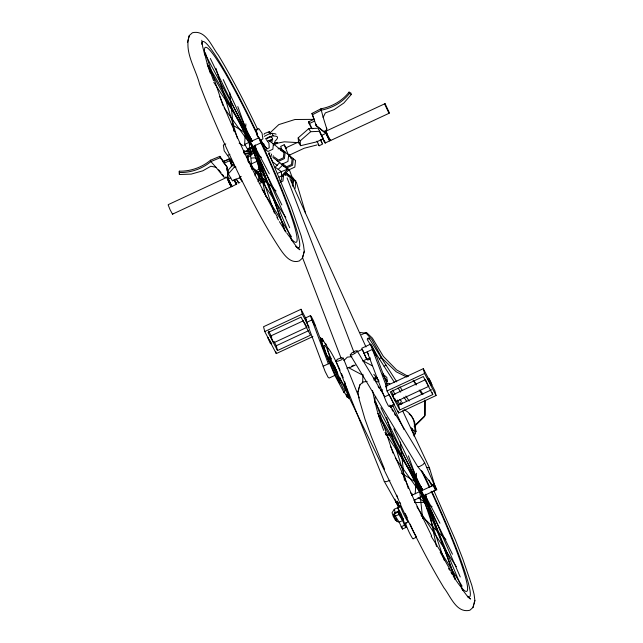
<?xml version="1.0" encoding="UTF-8"?>
<svg xmlns="http://www.w3.org/2000/svg" width="643" height="643" viewBox="0 0 643 643"><rect width="100%" height="100%" fill="white"/><g stroke="black" fill="none" stroke-linecap="round" stroke-linejoin="round"><path stroke-width="0.96" d="M269.136 140.833L273.42 143.887L272.849 149.208L267.986 151.467L263.702 148.412L263.734 143.63M241.197 176.367L238.81 178.167L232.469 180.9L228.353 173.899L228.402 169.897L232.798 164.857M251.558 167.542L251.598 164.536L247.909 161.297M424.814 399.978L424.621 416.479L415.056 425.899M362.668 383.043L362.925 374.322M397.937 511.33L398.805 514.529L402.639 520.541L399.166 522.156L397.069 521.481L393.741 515.63L394.464 512.953L397.937 511.33L400.814 515.847M394.464 512.953L393.741 515.63M244.091 153.307L244.268 150.366M244.565 145.471L245.875 123.922M414.687 502.585L414.864 499.643M415.225 493.768L416.471 473.2M248.061 152.351L248.335 148.493L250.039 147.56M291.456 182.556L291.826 178.738L285.629 174.325M292.348 185.152L293.031 178.175L285.765 173.007M292.927 186.502L293.706 178.537L286.44 173.361M295.089 188.503L295.836 180.86L291.962 178.103M383.164 375.464L383.365 373.462M283.651 174.333L282.96 180.996L280.356 182.21M231.199 159.343L230.716 163.78L235.008 166.826M251.968 169.189L252.169 167.301L250.641 166.207M255.07 175.852L255.681 170.17L253.39 168.53M258.542 179.839L259.113 174.518L254.829 171.464M263.702 148.412L263.984 145.752M273.227 155.686L273.026 157.583L278.379 161.393L284.439 158.572L285.154 151.933L279.801 148.123L278.065 148.935M273.42 143.887L283.949 152.495L283.378 157.816L278.515 160.075L274.231 157.021M261.661 171.142L256.983 171.665L261.637 175.033L260.688 181.639L261.629 182.411L265.455 182.073M429.251 469.462L429.468 467.951L402.679 410.901M179.293 171.183L179.381 174.526L191.236 174.1L202.778 170.821L210.824 166.24L215.984 167.309L223.885 177.147L227.791 177.267L227.1 166.979L220.252 157.696L219.858 156.345L210.494 160.236A41.24 35.172 -16.2 0 1 179.293 171.183L179.381 174.526M368.752 339.303L368.978 338.089L367.499 338.371L367.282 339.584L370.858 345.323M389.851 405.074L424.589 462.614L434.105 484.484L433.269 486.084L433.06 484.541M272.905 143.919L274.625 143.043L275.051 141.106A29.015 5.409 -24 0 0 274.738 136.115L273.179 135.81L269.674 136.662L265.382 138.84M270.92 156.844L271.603 154.031M257.899 129.966C245.771 104.471 232.919 79.29 218.323 55.105C211.724 46.826 205.961 29.482 192.426 32.753L189.315 35.526C183.898 52.075 195.761 68.616 199.611 84.337C211.282 115.242 224.849 145.398 239.236 175.129C251.694 200.19 264.41 225.227 279.85 248.608C284.126 254.901 290.379 263.919 299.276 260.97L302.387 258.197L303.223 255.215M187.418 42.462L189.315 35.526M302.387 258.197L304.284 251.26L303.504 245.096L301.157 235.86L291.183 206.942L269.763 155.534M384.554 469.245L371.124 436.058L364.983 419.164L358.794 397.904L358.014 391.74L359.911 384.803L363.03 382.03L367.153 381.428M401.055 506.041C414.221 533.891 428.029 561.508 443.983 587.895C450.574 596.174 456.345 613.518 469.872 610.247L472.983 607.474L474.88 600.538L474.1 594.373L471.753 585.138L462.687 558.663L455.557 540.345L433.872 490.665M303.472 254.17L304.284 251.26M359.083 387.785L359.911 384.803M358.014 391.74L358.826 388.83M472.983 607.474L473.819 604.492M474.076 603.447L474.88 600.538M397.205 501.235L397.72 501.95L397.39 502.794L396.562 502.922L396.048 502.207L396.377 501.363M394.288 382.167L379.563 359.244L379.941 358.28L381.323 357.838L396.763 381.878M399.906 404.447L401.393 401.152L399.705 399.552M401.57 404.31L402.317 402.671M411.6 430.681L412.364 428.985L410.628 427.33M412.525 432.192L413.288 430.497L412.364 428.985M413.224 434.065L415.073 429.95L414.47 425.996A29.015 22.296 -31.4 0 0 403.989 409.712M414.148 435.576L415.997 431.461L415.394 427.507A29.015 22.296 -31.4 0 0 409.109 413.891M413.996 436.067L415.137 433.519M324.49 141.966L322.81 138.502L324.683 141.982L325.028 141.717M264.032 134.363L264.514 133.543L269.329 131.67L270.438 134.162M268.846 132.498L269.329 131.67M266.242 139.338L269.369 137.168L271.539 136.646L272.648 139.129L269.513 141.299M271.057 137.465L271.539 136.646M397.888 512.182L394.424 513.797L395.332 516.144L399.166 522.156L402.47 529.052L405.942 527.437L401.345 514.159L397.752 507.665L394.28 509.28L392.061 512.744L393.194 516.249L395.566 520.533L395.493 519.665M316.943 128.27L308.72 128.64L298.167 137.891L298.625 142.625L300.578 145.704L316.886 141.806L323.228 138.623L321.275 135.544L325.792 133.447L316.34 125.932L315.817 124.123L316.211 125.473L324.619 132.169L326.861 129.187L326.467 127.836M432.852 485.586L417.661 466.521L350.25 354.872L351.834 352.903L355.298 350.949L357.178 350.965L384.144 395.63M357.178 350.965L355.603 352.935L352.139 354.888L350.25 354.872M424.589 462.614L423.014 464.592L419.541 466.545L417.661 466.521M394.384 517.269L395.332 516.144L398.805 514.529M228.353 173.899L234.012 167.421L235.989 167.116M351.335 94.425L343.852 103.017L334.111 109.648L325.35 112.895L323.164 117.38L320.929 108.796A41.24 35.18 -16.2 0 0 349.053 92.11L350.941 93.082L351.335 94.425L349.446 93.46L349.053 92.11M279.03 177.082L281.658 175.861L287.968 168.932L288.908 169.704L282.59 176.632L281.658 175.861L281.304 171.568L275.148 167.18L279.785 162.486M414.092 426.293L425.24 415.274L425.2 400.476M343.892 360.562L347.308 357.154L351.834 356.64M396.048 502.207L384.265 481.398L335.799 360.924L337.567 359.212L341.296 357.805L343.266 358.127L359.3 397.977M343.266 358.127L341.497 359.847L337.768 361.245L335.799 360.924M278.226 169.374L282.486 165.323L287.968 168.932L277.832 173.184M269.883 132.988L278.805 124.597L294.976 119.502L314.491 119.365M300.578 145.704L300.112 140.97L310.665 131.711L319.804 131.301L323.228 138.623M252.04 169.246L248.294 134.299L252.538 141.532M226.336 177.581L168.562 204.49L168.12 204.836L170.073 209.674L172.485 214.167L172.935 213.822M224.126 107.879L256.766 153.195L256.774 151.66L254.797 146.419M227.67 178.248L227.325 178.513L228.844 182.266L230.716 185.755L230.154 183.231M172.485 214.167L231.15 186.84L231.601 186.494L230.298 183.263M230.708 177.733L228 178.995L227.477 177.187L231.842 186.518L232.292 186.165M231.842 186.518L236.809 184.067L236.158 182.451M325.792 133.447L325.27 131.638L325.72 131.293L326.515 132.788M326.154 132.378L325.808 132.643L327.327 136.396L329.192 139.885L329.546 139.611M321.082 134.548L325.125 143.067L325.567 142.722M330.237 139.29L329.891 139.563L328.485 136.951M325.125 143.067L330.084 140.616L329.433 139.009M330.325 140.648L388.999 113.321L389.449 112.967L385.077 103.644L326.411 130.971L325.961 131.317L327.922 136.155L330.325 140.648L330.775 140.295M385.077 103.644L384.627 103.989L388.999 113.321M422.644 518.523L418.89 483.576L422.355 489.21L384.948 432.442M395.3 457.961L427.37 502.472L427.37 500.937L425.393 495.697M236.809 182.813L236.19 183.207L234.052 179.847L235.917 183.327L235.354 180.804M239.863 182.411L238.649 183.151L235.965 178.794M385.904 383.967L387.351 383.132L389.915 383.726M264.9 179.389L260.688 181.639L265.471 181.222M316.34 125.932L311.968 113.441L320.929 108.796M312.361 114.792L321.323 110.146A41.24 35.18 -16.2 0 0 349.446 93.46M264.273 136.348L268.565 134.17L272.077 133.326L273.629 133.631A29.015 5.409 -24 0 1 276.072 134.266M267.826 141.002L272.648 139.129M273.371 145.173L276.803 143.437L277.43 142.368L274.625 143.043M318.012 144.201L319.201 145.76L322.633 144.032L320.495 139.418M224.134 163.242L229.599 160.694L229.077 158.885L223.611 161.433L224.134 163.242L227.236 167.437L228 178.995M225.765 143.887L223.338 145.021L224.206 150.808L233.827 164.295M261.211 142.714L247.459 149.12L245.658 145.961L245.063 144.225L258.816 137.819L261.211 142.714L259.418 138.526M227.509 155.453L229.937 154.32M260.487 140.094L262.923 138.96L262.047 133.181L258.751 128.528L256.316 129.661L257.192 135.44L266.805 148.927L269.232 147.794L268.927 143.148L266.732 140.335M243.536 152.102L253.302 147.552L281.883 204.956M309.138 123.649L308.608 121.84L314.073 119.293L314.604 121.101L309.138 123.649L311.228 127.555L312.779 128.785M286.657 148.437L284.166 144.779L280.694 146.395L282.068 150.414M250.786 164.19L256.927 161.329M285.396 148.067L298.545 141.942M255.576 170.885L259.965 168.836M288.434 155.582L304.219 148.228L316.862 144.988M257.875 181.398L259.603 180.595L260.319 173.956L254.966 170.146M259.266 183.649L261.862 182.435M279.906 180.787L281.642 179.984L281.658 175.861M306.558 319.852L301.028 309.267L263.534 326.732L264.755 331.547L276.281 353.594L312.884 336.546M264.755 331.547L302.25 314.081L301.028 309.267M327.15 356.608L313.631 321.074L311.18 316.284L310.328 315.705L305.12 318.132L325.109 371.437L328.123 377.337L329.168 378.044L336.98 374.403M304.171 322.119L307.008 327.295L274.022 342.663L273.428 342.261L270.631 336.024L303.617 320.664M306.711 322.352L311.919 319.925L310.328 315.705M277.495 350.548L268.051 332.487L301.037 317.12L310.481 335.188L277.495 350.548L276.273 345.741L308.367 330.791M361.487 334.69L366.389 332.407L372.418 338.138L383.349 356.407L396.554 369.878L408.393 376.525M323.148 366.245L330.96 362.604M387.633 385.904L374.483 350.829L371.469 344.929L370.424 344.222L361.744 348.265L366.719 359.357L367.764 360.064L370.368 358.858M357.026 351.834L362.306 349.374L366.349 358.384M363.705 353.457L372.385 349.414L370.424 344.222M346.955 368.391L349.599 367.161M351.359 366.341L353.996 365.111M362.797 361.012L367.201 358.963M366.719 359.357L370.191 357.741M355.346 365.063L349.101 367.973L362.74 375.199M373.671 378.325L376.348 377.071M374.178 379.354L377.489 377.811M373.872 380.013L377.184 378.47M379.145 381.146L377.328 381.998L375.705 380.841M378.751 387.874L380.568 387.03M431.148 383.67L434.837 390.719L436.058 395.533L398.564 412.999L387.038 390.952L385.816 386.138L423.311 368.672L428.849 379.257M380.817 390.647L382.633 389.803M387.038 390.952L424.533 373.487L423.311 368.672M390.213 396.233L393.62 403.555L394.472 404.134L389.264 406.561L388.412 405.982L385.961 401.192L384.369 396.972L389.578 394.545M428.961 386.242L395.975 401.61L395.381 401.208L392.584 394.971L425.57 379.603M431.22 385.189L427.828 378.558L429.106 378.631L430.802 381.95L431.903 384.868L428.519 378.237M390.414 407.099L393.05 405.878M432.273 392.672L432.763 394.593L399.777 409.961L398.556 405.146L431.541 389.779M411.528 495.423L433.253 485.304L435.649 490.199L413.923 500.326M405.637 523.113L408.699 521.69M400.991 526.858L404.463 525.235L405.942 527.437M416.31 537.291L413.256 538.713A8.849 0.82 65 0 1 408.458 530.732A8.849 0.82 65 0 1 406.151 523.209M385.245 365.57L386.017 365.216L384.104 366.381M246.663 156.072L250.32 154.513L252.16 154.424L250.336 155.903L246.679 157.463M220.252 157.696L210.88 161.586A41.24 35.172 -16.2 0 1 179.686 172.533M222.719 161.811L230.122 158.917M389.971 480.321L386.234 481.72L384.265 481.398M249.588 152.021L252.377 151.37M275.775 143.485L284.351 141.814L299.453 142.722M397.607 503.766L398.387 503.662L396.956 501.202M261.637 175.033L263.397 174.8M386.138 435.464L390.092 435.038M385.438 434.539L390.43 434.025M243.536 151.635A29.015 5.409 -24 0 0 246.976 151.362L251.051 151.941M244.219 153.299L257.047 152.986M414.815 502.577L427.643 502.263M321.797 142.995L320.423 139.41M359.847 332.503L366.068 333.195L371.871 339.504L382.247 358.489L396.217 371.807L406.858 377.079M423.898 495.681L421.503 490.778M426.904 467.348L429.468 467.951L434.781 485.401L436.822 489.99L434.17 484.541L434.861 485.385M363.231 360.988L372.345 365.811M231.48 124.284L249.082 135.231M401.24 473.047L419.678 484.509M239.132 143.148L243.271 145.792M248.246 148.975L261.508 157.439M410.555 492.956L413.039 494.539M418.014 497.722L432.104 506.716M427.828 378.558L428.423 378.952M376.444 356.021L375.391 355.314L372.385 349.414L386.419 386.258M315.223 325.294L314.371 324.723L311.919 319.925L328.356 363.817M306.462 320.005L305.875 319.611L306.976 322.529M392.584 394.971L393.178 395.373M332.873 362.909L331.828 362.202L333.789 367.394L336.803 373.294L337.848 374.001L336.217 369.677M333.243 363.882L332.391 363.311L336.434 372.321L337.286 372.892L335.694 368.68M270.631 336.024L271.225 336.426M268.276 337.792L267.689 337.398L270.486 343.635L271.764 343.716L269.481 339.994M283.314 150.992L288.659 154.802L287.943 161.441L281.883 164.262L276.538 160.453M288.715 155.333L293.296 158.596L292.581 165.227L286.521 168.056L281.168 164.246M290.202 156.635L291.729 157.72M293.256 158.805L295.555 160.445L294.84 167.076L288.779 169.897L285.717 167.719M280.372 149.948L283.949 152.495M290.668 158.138L292.091 159.159L291.52 164.471L286.665 166.738L282.373 163.684M250.328 166.36L251.855 167.445M277.358 165.589L272.696 161.859L268.428 152.962M285.902 172.437L296.479 182.58L305.529 212.946M296.696 247.145L299.879 249.765L296.142 246.116L291.07 239.365M383.252 374.387L386.853 377.481L387.006 381.227M378.108 386.531L379.555 387.769M433.47 483.93L434.555 484.862M411.552 428.841L413.288 430.497M250.481 166.079L276.04 190.971M421.077 515.356L445.929 539.557M215.984 167.309L210.88 161.586L210.494 160.236M331.949 364.677L329.417 361.696A25.005 2.331 65 0 0 340.187 383.734L337.671 376.396A13.294 1.238 65 0 1 331.949 364.677L330.43 360.916L326.564 354.631A25.005 2.331 65 0 1 326.588 347.726L330.092 356.383M433.687 483.986L434.105 484.484M435.777 490.48L433.125 485.031M373.768 374.266L378.639 380.294M218.628 169.744L221.063 172.766M222.277 174.285L223.499 175.796M264.064 145.414L266.805 148.927L257.192 135.44M461.666 588.642L466.738 595.394L470.475 599.043L467.292 596.423A113.715 10.585 65 0 0 431.983 491.726M219.858 156.345L223.852 161.763M413.714 380.519L416.447 384.562M420.273 390.229L423.006 394.28M213.806 82.328L251.759 139.933M247.394 159.199L285.789 217.455M416.897 506.813L456.385 566.732M251.606 152.978L251.188 152.335L252.016 154.031M399.994 386.877L402.14 390.213M405.902 396.048L409.125 401.047M398.041 387.986L400.718 392.142M403.933 397.125L406.617 401.28M317.859 128.23L319.804 131.301M308.72 128.64L310.665 131.711M298.167 137.891L300.112 140.97M284.592 173.931L285.58 175.507M368.978 338.089L381.323 357.838M371.887 346.963L379.563 359.244M413.063 380.158L416.134 385.069M419.204 389.988L421.76 394.087M262.079 189.388L291.528 236.881M431.099 536.125L462.124 586.159M254.781 150.317L255.986 152.27M239.67 177.147L241.752 180.538M239.397 177.315L242.081 181.68M237.275 180.321L238.32 182.017M378.486 415.627L426.582 501.548M328.276 348.964L325.471 343.306L325.816 344.953L322.207 338.58L323.172 341.377L322.264 340.758L320.463 337.406L321.926 342.333L320.455 339.93L323.148 347.011L322.183 345.846L334.794 375.335L344.174 392.817L343.828 391.169L347.429 397.551L346.464 394.754L347.381 395.365L349.173 398.716L347.71 393.789L349.181 396.192L346.489 389.111L347.461 390.277L345.106 385.093M330.438 357.251L331.458 358.898M337.671 376.396L343.057 388.396A25.005 2.331 65 0 0 344.15 384.466M415.073 429.95L415.997 431.461M259.973 170.998L258.944 169.294L258.1 162.687M389.915 406.079L390.912 407.775M391.917 409.462L392.913 411.158M394.408 413.698L395.405 415.394M455.421 578.989L440.19 552.224M207.89 66.35L253.31 147.569L210.325 58.449M277.591 217.447C255.801 178.433 236.809 137.891 219.793 96.579M204.868 53.674L249.564 136.702M250.513 138.47L251.469 140.238M374.99 402.068L421.117 487.748M329.634 140.97L325.27 131.638M308.608 121.84L310.288 124.967M229.077 158.885L231.175 162.8M229.599 160.694L231.697 164.6L231.826 166.497M233.948 179.919L236.359 184.412M228.04 178.658L227.236 177.163L226.786 177.508L231.15 186.84M231.408 185.433L228.016 178.191M248.294 134.299L252.04 141.347M254.379 145.744L269.345 173.923M418.89 483.576L421.229 487.981M424.975 495.022L439.941 523.201M424.533 373.487L436.058 395.533M432.763 394.593L423.319 376.533L390.333 391.892L399.777 409.961M391.362 391.378L393.162 394.826M396.305 400.846L398.556 405.146M385.816 386.138L386.74 387.906M302.25 314.081L309.17 327.311M268.629 331.113L271.772 337.133M274.022 341.433L276.273 345.741M428.367 385.84L425.851 380.334M368.68 354.791L367.177 351.842L384.369 396.972M334.384 365.859L335.509 368.069M333.653 364.685L335.284 367.876M431.67 535.924L414.108 499.957L390.397 445.856M425.377 499.595L452.487 554.234M288.715 155.534L284.166 144.779M380.929 407.726L423.906 496.846M397.792 505.149L396.112 502.271L398.764 507.721L398.13 505.832M339.608 377.738L397.728 498.012M399.914 502.529L400.79 504.337M405.162 513.387L407.34 517.904M428.921 480.12L431.847 486.237M392.897 390.068L395.019 394.593M397.575 400.026L399.697 404.56M392.624 405.186L404.109 429.637M319.756 132.297L320.897 134.733M394.858 499.072L396.498 502.585M393.846 428.841L422.347 490.127M424.854 495.528L427.37 500.937M223.25 79.563L251.743 140.849M256.774 151.66L254.258 146.25L289.663 227.694M316.983 141.138L319.201 145.76M289.905 178.65L365.988 346.995M272.077 133.326L273.179 135.81M249.211 152.021L250.32 154.513L248.077 153.846A29.015 5.409 -24 0 1 244.645 154.127M420.884 486.462L422.475 490.119M424.862 495.6L460.259 576.972M250.28 137.184L251.871 140.841M422.338 493.639L462.847 590.338M251.743 144.362L291.858 240.136M326.499 132.321L328.018 136.075M408.409 455.847L420.868 490.36M237.814 106.569L250.272 141.082M395.357 512.993L394.28 509.28M400.541 515.147L404.463 525.235M396.112 519.014L397.069 521.481M287.059 177.87L354.148 352.782M302.347 257.168L341.087 358.183M327.858 358.456L329.61 363.062M394.874 398.684L395.975 401.61M289.149 169.27L292.581 178.368M424.951 495.247L455.357 579.279M254.347 145.969L255.375 148.806M256.396 151.635L285.444 231.89M311.968 113.441L314.21 119.678M208.525 66.751L213.572 80.705M289.414 154.328L290.515 157.543M419.67 487.394L444.393 560.583M249.074 138.116L274.44 213.203M375.898 401.963L392.994 453.042M205.302 52.686L223.033 105.661M401.875 527.196L402.47 529.052M323.059 116.938L326.861 129.187M386.564 417.564L408.289 488.551M215.96 68.287L237.396 138.309M324.233 130.818L324.619 132.169M310.706 125.755L311.228 127.555M398.073 411.078L398.564 412.999M375.416 404.415L372.522 390.534M204.82 55.137L202.553 46.216L201.798 40.26M275.791 351.665L276.281 353.594M426.59 498.655L436.493 546.526M255.994 149.377L265.688 196.268M418.617 483.793L418.89 485.119M248.021 134.516L248.286 135.842M425.843 494.154L427.37 502.472M255.239 144.876L256.766 153.195M247.989 156.193L248.937 162.848M400.332 442.038L404.423 480.474M229.736 92.761L233.827 131.196M402.952 518.154L403.065 519.472L399.472 512.977L397.752 507.665M231.295 164.688L231.424 166.577M226.899 168.434L227.027 170.443M386.845 379.595L386.925 381.468M260.077 140.994A107.534 10.015 65 0 1 286.77 232.983M286.127 232.059A107.534 10.015 65 0 1 279.448 221.65M278.467 220.01A107.534 10.015 65 0 1 276.948 217.455M210.245 73.077A107.534 10.015 65 0 1 207.408 64.204M207.175 63.416A107.534 10.015 65 0 1 258.832 138.317M207.03 63.818A107.534 10.015 65 0 1 249.114 142.842M251.188 147.319A107.534 10.015 65 0 1 284.294 229.519M248.319 139.804A113.715 10.585 65 0 1 249.154 141.589M261.757 169.358A113.715 10.585 65 0 1 262.915 172.011M263.678 173.763A113.715 10.585 65 0 1 264.803 176.375M260.552 140.648A113.715 10.585 65 0 1 295.635 246.317M201.749 44.351A113.715 10.585 65 0 1 257.618 134.379M382.923 374.387A39.11 4.445 58.9 0 1 387.094 381.637M255.753 157.776A77.891 12.9 9 0 1 251.445 158.049M269.859 152.688A77.891 12.9 9 0 1 268.919 154.328M271.306 139.571A29.015 5.409 -24 0 1 271.499 142.408M344.608 381.596A21.155 1.969 65 0 1 341.095 380.511L338.122 374.965A21.155 1.969 65 0 1 327.504 348.217A21.155 1.969 65 0 1 340.059 370.199M341.505 373.543A21.155 1.969 65 0 1 343.249 377.843M416.568 536.841A8.849 0.82 65 0 1 410.234 524.093M400.348 503.959A10.794 1.005 65 0 1 399.19 501.395M398.837 500.575A10.794 1.005 65 0 1 397.872 498.229M397.599 497.529A10.794 1.005 65 0 1 396.795 495.174M408.024 521.176A8.849 0.82 65 0 1 403.225 513.186A8.849 0.82 65 0 1 400.919 505.671M340.203 378.1A13.294 1.238 65 0 1 339.199 378.88M330.43 360.916A13.294 1.238 65 0 1 329.441 356.069M431.091 491.172A107.534 10.015 65 0 1 465.894 578.837A107.534 10.015 65 0 1 453.202 575.999M452.117 574.287A107.534 10.015 65 0 1 451.008 572.503M449.561 570.116A107.534 10.015 65 0 1 448.565 568.452M383.67 430.384A107.534 10.015 65 0 1 381.46 424.163M381.17 423.319A107.534 10.015 65 0 1 377.771 412.693M377.473 411.657A107.534 10.015 65 0 1 375.721 396.506M421.39 470.78A107.534 10.015 65 0 1 429.428 487.595M377.626 413.095A107.534 10.015 65 0 1 419.71 492.12M421.374 495.697A107.534 10.015 65 0 1 455.123 579.584M417.219 485.497A113.715 10.585 65 0 1 418.489 488.182M425.168 502.569A113.715 10.585 65 0 1 425.987 504.369M422.25 471.206A113.715 10.585 65 0 1 429.894 487.233M397.84 502.625L397.157 501.781L399.801 507.239L397.84 502.625"/></g></svg>
